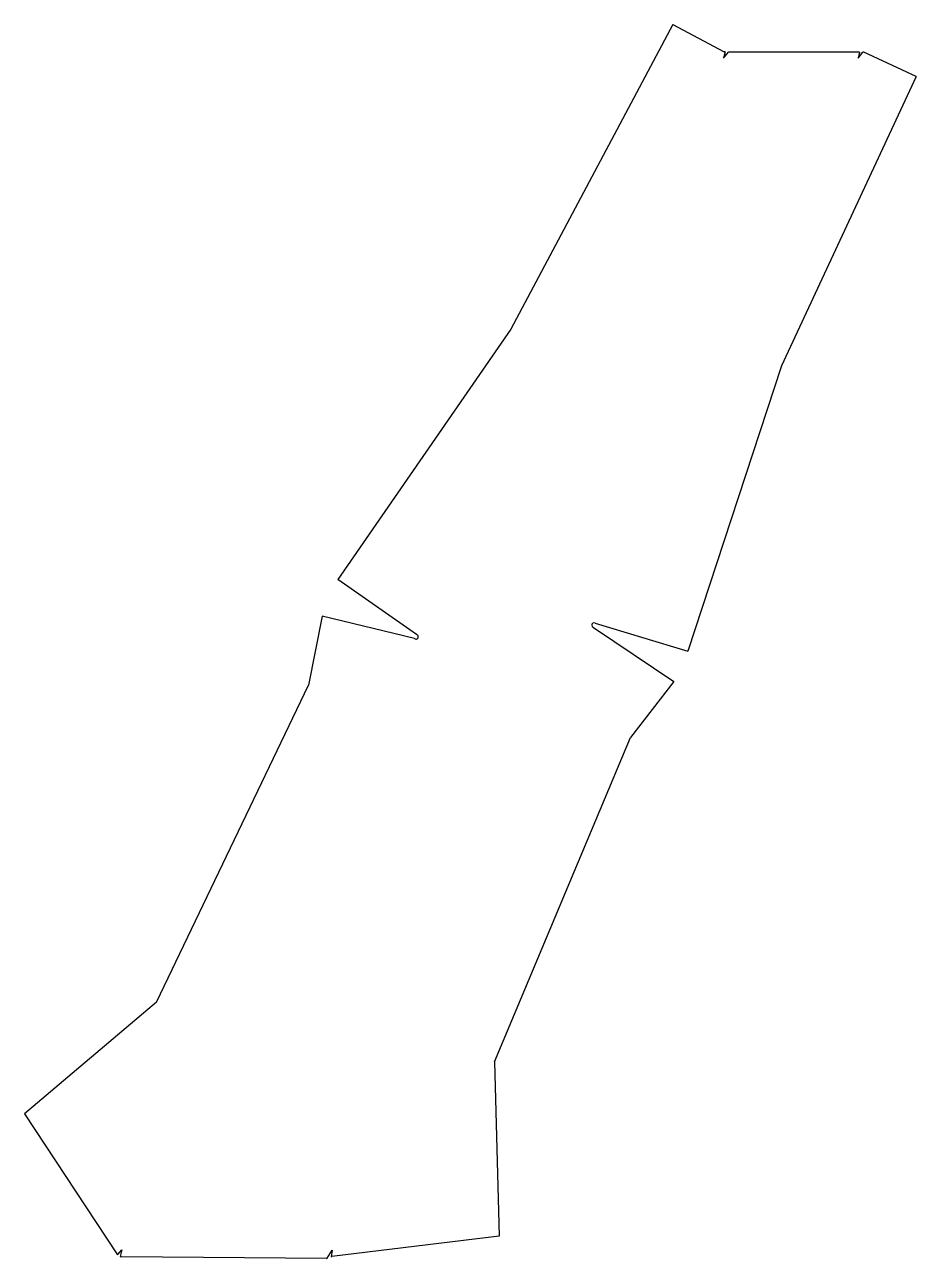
# Model space of a CAD drawing. Extents: x -3895 to -2742, y -1711 to -117.
import ezdxf

# ---------------------------------------------------------------- set-up
doc = ezdxf.new("R2010")
doc.units = 0
doc.layers.get('0').update_dxf_attribs({"linetype": 'CONTINUOUS'})

msp = doc.modelspace()

# ---------------------------------------------------------------- linework, layer by layer
for p, q in [((-3056.5, -116.6), (-3266, -510.2)), ((-3056.5, -116.6), (-2990.3, -151.9)), ((-2989, -151.9), (-2991, -159.9)), ((-2991, -159.9), (-2984.5, -152)), ((-2989, -151.9), (-2990.3, -151.9)), ((-2983.2, -152), (-2984.5, -152)), ((-2816.5, -152), (-2983.2, -152)), ((-2815.3, -152), (-2816.8, -160)), ((-2816.8, -160), (-2810.9, -152.1)), ((-2815.3, -152), (-2816.5, -152)), ((-2809.7, -152.1), (-2810.9, -152.1)), ((-2741.7, -183.8), (-2809.7, -152.1)), ((-2741.7, -183.8), (-2915.9, -557.5)), ((-3266, -510.2), (-3489.6, -833.8)), ((-2915.9, -557.5), (-3037, -926.2)), ((-3388.1, -904.7), (-3489.6, -833.8)), ((-3510.1, -881), (-3527.4, -970)), ((-3390.4, -910), (-3510.1, -881)), ((-3157, -890), (-3037, -926.2)), ((-3159.3, -895.5), (-3055.1, -965.5)), ((-3724.3, -1380), (-3527.4, -970)), ((-3055.1, -965.5), (-3111.1, -1037.7)), ((-3287, -1456.8), (-3111.1, -1037.7)), ((-3724.3, -1380), (-3894.6, -1524.3)), ((-3287, -1456.8), (-3281, -1682.1)), ((-3894.6, -1524.3), (-3775.6, -1705.2)), ((-3281, -1682.1), (-3497.5, -1708.5)), ((-3775.6, -1705.2), (-3774.3, -1706)), ((-3774.3, -1706), (-3769.1, -1699.9)), ((-3769.1, -1699.9), (-3770.9, -1708.3)), ((-3503.5, -1710.5), (-3497.1, -1700.4)), ((-3497.1, -1700.4), (-3498.4, -1708.8)), ((-3770.9, -1708.3), (-3769.6, -1709.1)), ((-3504.4, -1710.9), (-3769.6, -1709.1)), ((-3504.4, -1710.9), (-3503.5, -1710.5)), ((-3498.4, -1708.8), (-3497.5, -1708.5))]:
    msp.add_line(p, q)
for centre, start, end in [((-3158.4, -892.6), 60.8128, 245), ((-3388.6, -907.6), 232.2437, 80.5441), ((-3158.4, -892.6), 245, 253.6534)]:
    msp.add_arc(centre, 3, start, end)

doc.saveas('drawing.dxf')
